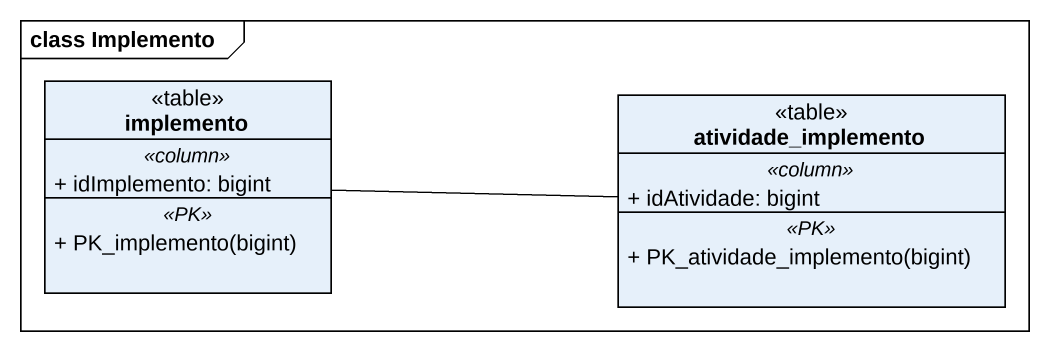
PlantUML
@startuml
mainframe class Implemento
hide circle
hide empty members
skinparam classAttributeIconSize 0
class implemento <<table>> {
  .. <<column>> ..
  + idImplemento: bigint
  .. <<PK>> ..
  + PK_implemento(bigint)
}
class atividade_implemento <<table>> {
  .. <<column>> ..
  + idAtividade: bigint
  .. <<PK>> ..
  + PK_atividade_implemento(bigint)
}
atividade_implemento -left- implemento
@enduml
